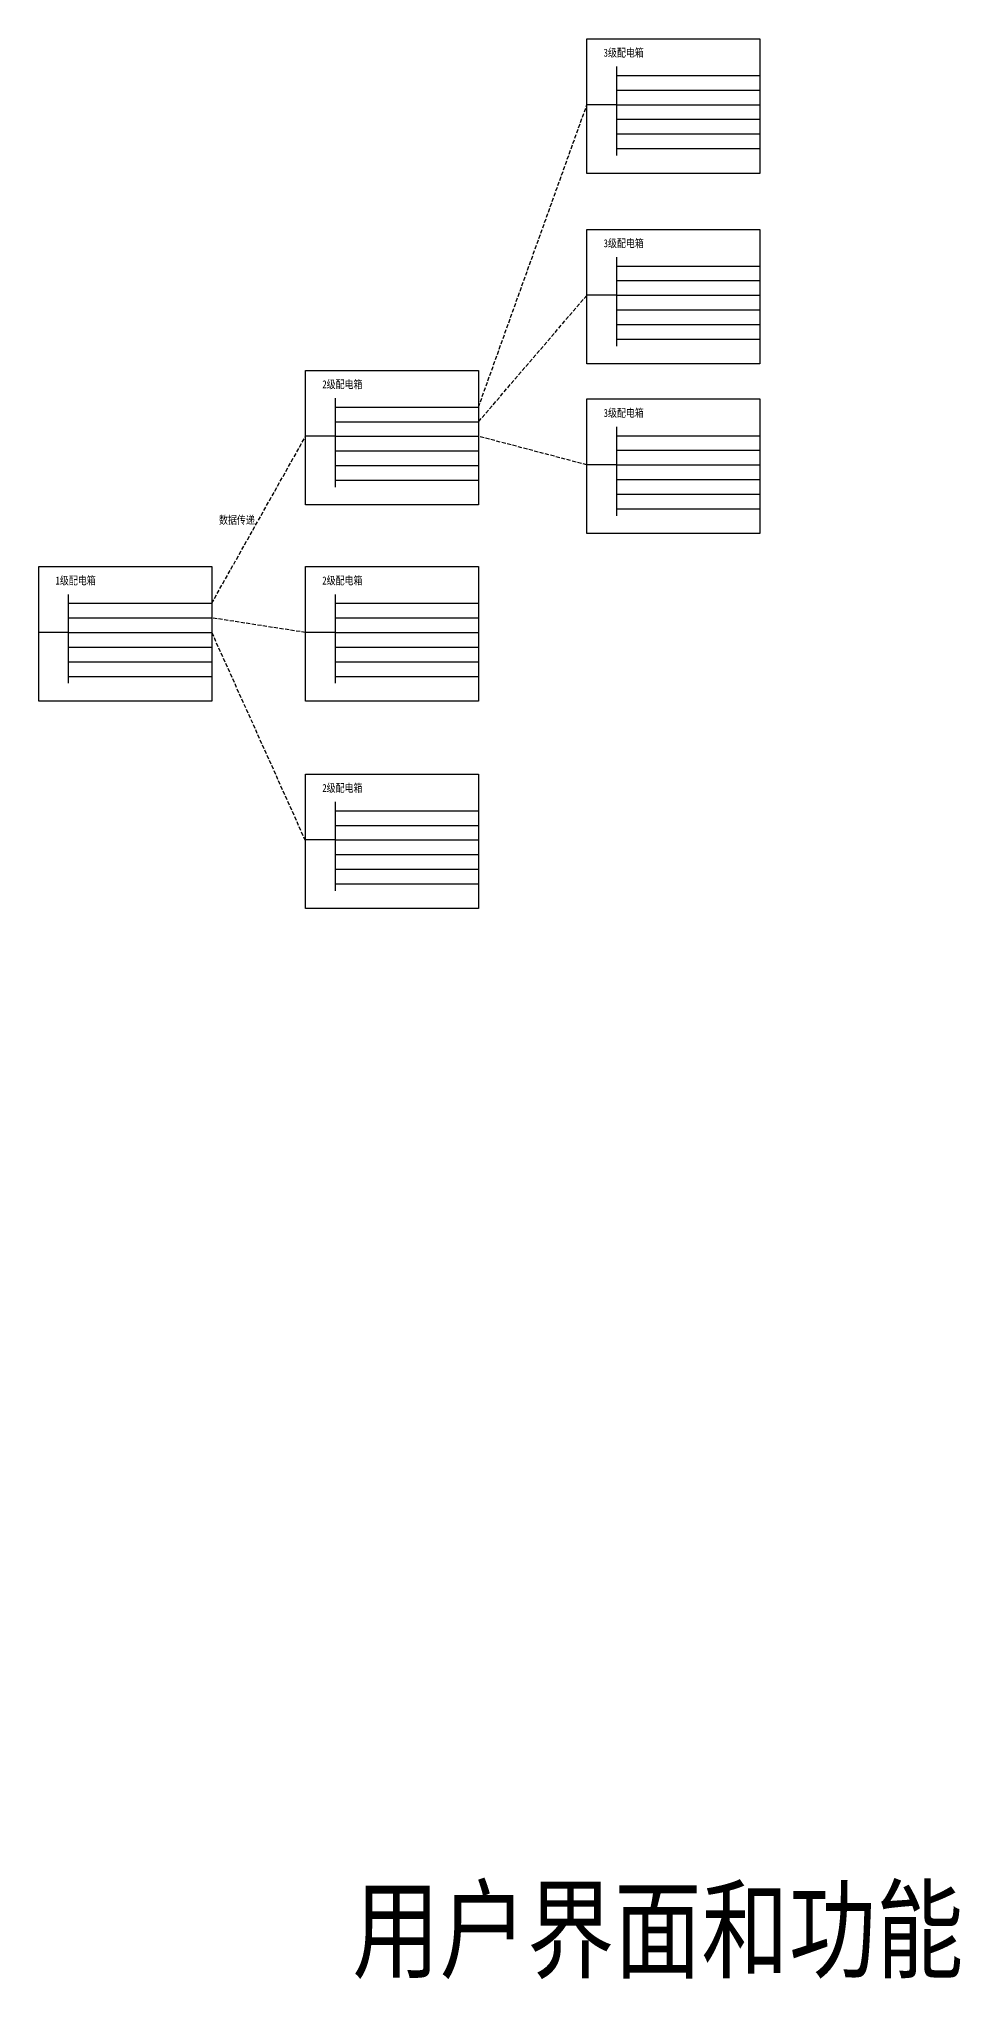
# Model space of a CAD drawing. Header units: millimetres. Extents: x -84100 to 597295, y 0 to 572785.
# Drawn here: x 95333 to 152923, y 145931 to 267204 of the extents above; entities that cross this region are included whole.
import ezdxf

# ---------------------------------------------------------------- set-up
doc = ezdxf.new("R2010")
doc.units = ezdxf.units.MM
doc.header["$LTSCALE"] = 1000
doc.linetypes.add('DASH', pattern=[0.35, 0.25, -0.1])
doc.layers.add('D-定位', color=4, linetype='Continuous', plot=False)
doc.styles.add('ICDA-STYLE2', font='simhei.ttf', dxfattribs={"width": 0.8})

# ---------------------------------------------------------------- blocks, each defined once
blk = doc.blocks.new('ERGEWRT')
at = {"layer": 'D-定位'}
for points in [[(1840, 2384), (1840, -3174)], [(1840, 1827), (10808, 1827)], [(1840, 0), (0, 0)], [(1840, 913), (10808, 913)], [(1840, 0), (10808, 0)], [(1840, -913), (10808, -913)], [(1840, -1827), (10808, -1827)], [(1840, -2740), (10808, -2740)]]:
    blk.add_lwpolyline(points, dxfattribs=at)

msp = doc.modelspace()

# ---------------------------------------------------------------- linework, layer by layer
at = {"layer": 'D-定位'}
for points in [[(129590.7, 267204.4), (140398.4, 267204.4), (140398.4, 258794.2), (129590.7, 258794.2)], [(129590.7, 255295.2), (140398.4, 255295.2), (140398.4, 246885), (129590.7, 246885)], [(112008.9, 246480.6), (122816.5, 246480.6), (122816.5, 238070.4), (112008.9, 238070.4)], [(129590.7, 244692.6), (140398.4, 244692.6), (140398.4, 236282.4), (129590.7, 236282.4)], [(95333.5, 234217.3), (106141.2, 234217.3), (106141.2, 225807.2), (95333.5, 225807.2)], [(112008.9, 234217.3), (122816.5, 234217.3), (122816.5, 225807.2), (112008.9, 225807.2)], [(112008.9, 221251.6), (122816.5, 221251.6), (122816.5, 212841.4), (112008.9, 212841.4)]]:
    msp.add_lwpolyline(points, close=True, dxfattribs=at)
at = {"layer": 'D-定位', "color": 3, "linetype": 'DASH'}
for points in [[(122816.5, 244188.5), (129590.7, 263085.5)], [(122816.5, 243275.1), (129590.7, 251176.4)], [(106141.2, 231925.3), (112008.9, 242361.7)], [(129590.7, 240573.8), (122816.5, 242361.7)], [(112008.9, 230098.5), (106141.2, 231011.9)], [(106141.2, 230098.5), (112008.9, 217046.5)]]:
    msp.add_lwpolyline(points, dxfattribs=at)

# ---------------------------------------------------------------- block references
at = {"layer": 'D-定位'}
for p in [(129590.7, 263085.5), (129590.7, 251176.4), (112008.9, 242361.7), (129590.7, 240573.8), (95333.5, 230098.5), (112008.9, 230098.5), (112008.9, 217132.7)]:
    msp.add_blockref('ERGEWRT', p, dxfattribs=at)

# ---------------------------------------------------------------- texts
at = {"layer": 'D-定位', "style": 'ICDA-STYLE2', "width": 0.8}
for s, height, p in [('3级配电箱', 500, (130636.1, 266084.4)), ('3级配电箱', 500, (130636.1, 254175.3)), ('2级配电箱', 500, (113054.2, 245360.6)), ('3级配电箱', 500, (130636.1, 243572.7)), ('1级配电箱', 500, (96378.8, 233097.4)), ('2级配电箱', 500, (113054.2, 233097.4)), ('2级配电箱', 500, (113054.2, 220131.6)), ('用户界面和功能', 5000, (114932.7, 146517.8))]:
    msp.add_text(s, height=height, dxfattribs=at).set_placement(p)
at = {"layer": 'D-定位', "color": 3, "linetype": 'DASH', "style": 'ICDA-STYLE2', "width": 0.8}
msp.add_text('数据传递', height=500, dxfattribs=at).set_placement((106596.7, 236881.8))

doc.saveas('drawing.dxf')
